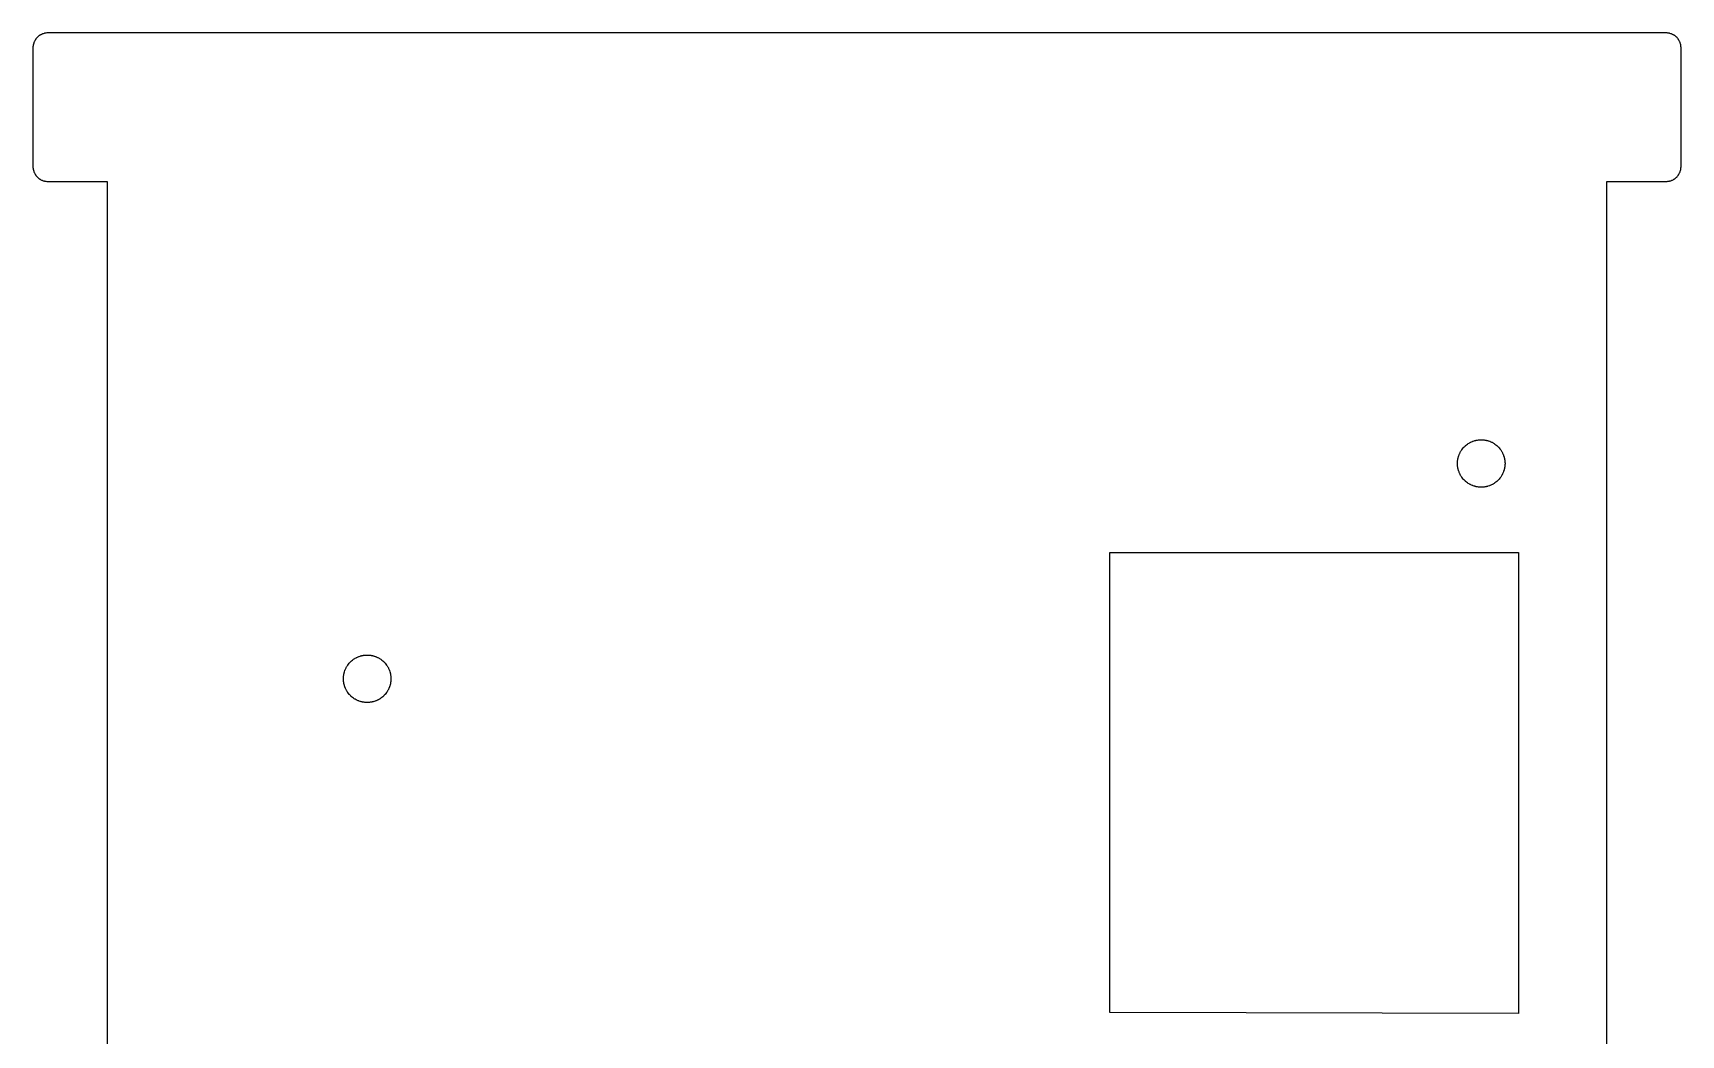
# Model space of a CAD drawing. Header units: metres. Extents: x -5 to 106, y 0 to 135.
# Drawn here: x -5 to 106, y 67.5 to 135 of the extents above; entities that cross this region are included whole.
import ezdxf

# ---------------------------------------------------------------- set-up
doc = ezdxf.new("R2010")
doc.units = ezdxf.units.M

msp = doc.modelspace()

# ---------------------------------------------------------------- linework, layer by layer
for p, q in [((-4.95117, 134.309), (-4.9707, 134.242)), ((-4.93359, 134.358), (-4.95117, 134.309)), ((-4.92676, 134.375), (-4.93359, 134.358)), ((-4.9209, 134.391), (-4.92676, 134.375)), ((-4.91309, 134.406), (-4.9209, 134.391)), ((-4.90625, 134.423), (-4.91309, 134.406)), ((-4.88281, 134.47), (-4.90625, 134.423)), ((-4.875, 134.484), (-4.88281, 134.47)), ((-4.86621, 134.5), (-4.875, 134.484)), ((-4.85742, 134.515), (-4.86621, 134.5)), ((-4.84766, 134.53), (-4.85742, 134.515)), ((-4.83887, 134.545), (-4.84766, 134.53)), ((-4.8291, 134.56), (-4.83887, 134.545)), ((-4.81934, 134.573), (-4.8291, 134.56)), ((-4.80859, 134.588), (-4.81934, 134.573)), ((-4.79883, 134.602), (-4.80859, 134.588)), ((-4.77734, 134.629), (-4.79883, 134.602)), ((-4.76562, 134.643), (-4.77734, 134.629)), ((-4.75488, 134.656), (-4.76562, 134.643)), ((-4.71973, 134.694), (-4.75488, 134.656)), ((-4.69434, 134.72), (-4.71973, 134.694)), ((-4.65625, 134.755), (-4.69434, 134.72)), ((-4.64258, 134.766), (-4.65625, 134.755)), ((-4.62891, 134.777), (-4.64258, 134.766)), ((-4.60156, 134.799), (-4.62891, 134.777)), ((-4.58789, 134.809), (-4.60156, 134.799)), ((-4.57324, 134.819), (-4.58789, 134.809)), ((-4.55957, 134.829), (-4.57324, 134.819)), ((-4.54492, 134.839), (-4.55957, 134.829)), ((-4.53027, 134.848), (-4.54492, 134.839)), ((-4.51465, 134.857), (-4.53027, 134.848)), ((-4.5, 134.866), (-4.51465, 134.857)), ((-4.48438, 134.875), (-4.5, 134.866)), ((-4.46973, 134.883), (-4.48438, 134.875)), ((-4.42285, 134.906), (-4.46973, 134.883)), ((-4.40625, 134.913), (-4.42285, 134.906)), ((-4.39062, 134.921), (-4.40625, 134.913)), ((-4.375, 134.927), (-4.39062, 134.921)), ((-4.3584, 134.934), (-4.375, 134.927)), ((-4.30859, 134.951), (-4.3584, 134.934)), ((-4.24219, 134.971), (-4.30859, 134.951)), ((-4.22461, 134.975), (-4.24219, 134.971)), ((-4.20801, 134.979), (-4.22461, 134.975)), ((-4.19043, 134.981), (-4.20801, 134.979)), ((-4.17383, 134.984), (-4.19043, 134.981)), ((-4.15625, 134.987), (-4.17383, 134.984)), ((-4.13965, 134.99), (-4.15625, 134.987)), ((-4.06934, 134.998), (-4.13965, 134.99)), ((-4.05273, 134.999), (-4.06934, 134.998)), ((-4.03516, 134.999), (-4.05273, 134.999)), ((-4.01758, 135), (-4.03516, 134.999)), ((104.968, 135), (-4.01758, 135)), ((104.985, 134.999), (104.968, 135)), ((105.002, 134.999), (104.985, 134.999)), ((105.02, 134.998), (105.002, 134.999)), ((105.072, 134.992), (105.02, 134.998)), ((105.089, 134.99), (105.072, 134.992)), ((105.124, 134.984), (105.089, 134.99)), ((105.141, 134.981), (105.124, 134.984)), ((105.158, 134.979), (105.141, 134.981)), ((105.175, 134.975), (105.158, 134.979)), ((105.192, 134.971), (105.175, 134.975)), ((105.259, 134.951), (105.192, 134.971)), ((105.309, 134.934), (105.259, 134.951)), ((105.324, 134.927), (105.309, 134.934)), ((105.341, 134.921), (105.324, 134.927)), ((105.356, 134.913), (105.341, 134.921)), ((105.373, 134.906), (105.356, 134.913)), ((105.42, 134.883), (105.373, 134.906)), ((105.435, 134.875), (105.42, 134.883)), ((105.45, 134.866), (105.435, 134.875)), ((105.465, 134.857), (105.45, 134.866)), ((105.479, 134.848), (105.465, 134.857)), ((105.495, 134.839), (105.479, 134.848)), ((105.509, 134.829), (105.495, 134.839)), ((105.523, 134.819), (105.509, 134.829)), ((105.538, 134.809), (105.523, 134.819)), ((105.552, 134.799), (105.538, 134.809)), ((105.579, 134.777), (105.552, 134.799)), ((105.593, 134.766), (105.579, 134.777)), ((105.606, 134.755), (105.593, 134.766)), ((105.645, 134.72), (105.606, 134.755)), ((105.657, 134.707), (105.645, 134.72)), ((105.669, 134.694), (105.657, 134.707)), ((105.682, 134.682), (105.669, 134.694)), ((105.705, 134.656), (105.682, 134.682)), ((105.716, 134.643), (105.705, 134.656)), ((105.728, 134.629), (105.716, 134.643)), ((105.749, 134.602), (105.728, 134.629)), ((105.759, 134.588), (105.749, 134.602)), ((105.77, 134.573), (105.759, 134.588)), ((105.779, 134.56), (105.77, 134.573)), ((105.789, 134.545), (105.779, 134.56)), ((105.798, 134.53), (105.789, 134.545)), ((105.808, 134.515), (105.798, 134.53)), ((105.816, 134.5), (105.808, 134.515)), ((105.824, 134.484), (105.816, 134.5)), ((105.833, 134.47), (105.824, 134.484)), ((105.856, 134.423), (105.833, 134.47)), ((105.863, 134.406), (105.856, 134.423)), ((105.877, 134.375), (105.863, 134.406)), ((105.884, 134.358), (105.877, 134.375)), ((105.901, 134.309), (105.884, 134.358)), ((105.916, 134.259), (105.901, 134.309)), ((105.92, 134.242), (105.916, 134.259)), ((-4.99902, 134.035), (-5, 134.018)), ((-5, 134.018), (-5, 125.982)), ((-4.99805, 134.069), (-4.99902, 134.053)), ((-4.99902, 134.053), (-4.99902, 134.035)), ((-4.99023, 134.14), (-4.99805, 134.069)), ((-4.9873, 134.156), (-4.99023, 134.14)), ((-4.98438, 134.174), (-4.9873, 134.156)), ((-4.98145, 134.19), (-4.98438, 134.174)), ((-4.97852, 134.208), (-4.98145, 134.19)), ((-4.97461, 134.225), (-4.97852, 134.208)), ((-4.9707, 134.242), (-4.97461, 134.225)), ((105.925, 134.225), (105.92, 134.242)), ((105.928, 134.208), (105.925, 134.225)), ((105.932, 134.19), (105.928, 134.208)), ((105.935, 134.174), (105.932, 134.19)), ((105.938, 134.156), (105.935, 134.174)), ((105.94, 134.14), (105.938, 134.156)), ((105.946, 134.087), (105.94, 134.14)), ((105.947, 134.069), (105.946, 134.087)), ((105.948, 134.053), (105.947, 134.069)), ((105.95, 134.018), (105.948, 134.053)), ((105.95, 125.982), (105.95, 134.018)), ((-5, 125.982), (-4.99902, 125.965)), ((-4.99902, 125.965), (-4.99902, 125.947)), ((-4.99902, 125.947), (-4.99805, 125.931)), ((-4.99805, 125.931), (-4.99023, 125.86)), ((-4.99023, 125.86), (-4.9873, 125.844)), ((-4.9873, 125.844), (-4.98438, 125.826)), ((-4.98438, 125.826), (-4.98145, 125.81)), ((-4.98145, 125.81), (-4.97852, 125.792)), ((-4.97852, 125.792), (-4.97461, 125.775)), ((-4.97461, 125.775), (-4.9707, 125.758)), ((-4.9707, 125.758), (-4.95117, 125.691)), ((-4.95117, 125.691), (-4.93359, 125.642)), ((-4.93359, 125.642), (-4.92676, 125.625)), ((-4.92676, 125.625), (-4.9209, 125.609)), ((-4.9209, 125.609), (-4.91309, 125.594)), ((-4.91309, 125.594), (-4.90625, 125.577)), ((-4.90625, 125.577), (-4.88281, 125.53)), ((-4.88281, 125.53), (-4.875, 125.516)), ((-4.875, 125.516), (-4.86621, 125.5)), ((-4.86621, 125.5), (-4.85742, 125.485)), ((-4.85742, 125.485), (-4.84766, 125.47)), ((-4.84766, 125.47), (-4.83887, 125.455)), ((-4.83887, 125.455), (-4.8291, 125.44)), ((-4.8291, 125.44), (-4.81934, 125.427)), ((-4.81934, 125.427), (-4.80859, 125.412)), ((-4.80859, 125.412), (-4.79883, 125.398)), ((-4.79883, 125.398), (-4.77734, 125.371)), ((105.728, 125.371), (105.749, 125.398)), ((105.749, 125.398), (105.759, 125.412)), ((105.759, 125.412), (105.77, 125.427)), ((105.77, 125.427), (105.779, 125.44)), ((105.779, 125.44), (105.789, 125.455)), ((105.789, 125.455), (105.798, 125.47)), ((105.798, 125.47), (105.808, 125.485)), ((105.808, 125.485), (105.816, 125.5)), ((105.816, 125.5), (105.824, 125.516)), ((105.824, 125.516), (105.833, 125.53)), ((105.833, 125.53), (105.856, 125.577)), ((105.856, 125.577), (105.863, 125.594)), ((105.863, 125.594), (105.877, 125.625)), ((105.877, 125.625), (105.884, 125.642)), ((105.884, 125.642), (105.901, 125.691)), ((105.901, 125.691), (105.916, 125.741)), ((105.916, 125.741), (105.92, 125.758)), ((105.92, 125.758), (105.925, 125.775)), ((105.925, 125.775), (105.928, 125.792)), ((105.928, 125.792), (105.932, 125.81)), ((105.932, 125.81), (105.935, 125.826)), ((105.935, 125.826), (105.938, 125.844)), ((105.938, 125.844), (105.94, 125.86)), ((105.94, 125.86), (105.946, 125.913)), ((105.946, 125.913), (105.947, 125.931)), ((105.947, 125.931), (105.948, 125.947)), ((105.948, 125.947), (105.95, 125.982)), ((-4.77734, 125.371), (-4.76562, 125.357)), ((-4.76562, 125.357), (-4.75488, 125.344)), ((-4.75488, 125.344), (-4.71973, 125.306)), ((-4.71973, 125.306), (-4.69434, 125.28)), ((-4.69434, 125.28), (-4.65625, 125.245)), ((-4.65625, 125.245), (-4.64258, 125.234)), ((-4.64258, 125.234), (-4.62891, 125.223)), ((-4.62891, 125.223), (-4.60156, 125.201)), ((-4.60156, 125.201), (-4.58789, 125.191)), ((-4.58789, 125.191), (-4.57324, 125.181)), ((-4.57324, 125.181), (-4.55957, 125.171)), ((-4.55957, 125.171), (-4.54492, 125.161)), ((-4.54492, 125.161), (-4.53027, 125.152)), ((-4.53027, 125.152), (-4.51465, 125.143)), ((-4.51465, 125.143), (-4.5, 125.134)), ((-4.5, 125.134), (-4.48438, 125.125)), ((-4.48438, 125.125), (-4.46973, 125.117)), ((-4.46973, 125.117), (-4.42285, 125.094)), ((-4.42285, 125.094), (-4.40625, 125.087)), ((-4.40625, 125.087), (-4.39062, 125.079)), ((-4.39062, 125.079), (-4.375, 125.073)), ((-4.375, 125.073), (-4.3584, 125.066)), ((-4.3584, 125.066), (-4.30859, 125.049)), ((-4.30859, 125.049), (-4.24219, 125.029)), ((-4.24219, 125.029), (-4.22461, 125.025)), ((-4.22461, 125.025), (-4.20801, 125.021)), ((-4.20801, 125.021), (-4.19043, 125.019)), ((-4.19043, 125.019), (-4.17383, 125.016)), ((-4.17383, 125.016), (-4.15625, 125.013)), ((-4.15625, 125.013), (-4.13965, 125.01)), ((-4.13965, 125.01), (-4.06934, 125.002)), ((-4.06934, 125.002), (-4.05273, 125.001)), ((-4.05273, 125.001), (-4.03516, 125.001)), ((-4.03516, 125.001), (-4.01758, 125)), ((-4.01758, 125), (0, 125)), ((0, 125), (0, 65)), ((100.95, 65), (100.95, 125)), ((100.95, 125), (104.968, 125)), ((104.968, 125), (104.985, 125.001)), ((104.985, 125.001), (105.002, 125.001)), ((105.002, 125.001), (105.02, 125.002)), ((105.02, 125.002), (105.072, 125.008)), ((105.072, 125.008), (105.089, 125.01)), ((105.089, 125.01), (105.124, 125.016)), ((105.124, 125.016), (105.141, 125.019)), ((105.141, 125.019), (105.158, 125.021)), ((105.158, 125.021), (105.175, 125.025)), ((105.175, 125.025), (105.192, 125.029)), ((105.192, 125.029), (105.259, 125.049)), ((105.259, 125.049), (105.309, 125.066)), ((105.309, 125.066), (105.324, 125.073)), ((105.324, 125.073), (105.341, 125.079)), ((105.341, 125.079), (105.356, 125.087)), ((105.356, 125.087), (105.373, 125.094)), ((105.373, 125.094), (105.42, 125.117)), ((105.42, 125.117), (105.435, 125.125)), ((105.435, 125.125), (105.45, 125.134)), ((105.45, 125.134), (105.465, 125.143)), ((105.465, 125.143), (105.479, 125.152)), ((105.479, 125.152), (105.495, 125.161)), ((105.495, 125.161), (105.509, 125.171)), ((105.509, 125.171), (105.523, 125.181)), ((105.523, 125.181), (105.538, 125.191)), ((105.538, 125.191), (105.552, 125.201)), ((105.552, 125.201), (105.579, 125.223)), ((105.579, 125.223), (105.593, 125.234)), ((105.593, 125.234), (105.606, 125.245)), ((105.606, 125.245), (105.645, 125.28)), ((105.645, 125.28), (105.657, 125.293)), ((105.657, 125.293), (105.669, 125.306)), ((105.669, 125.306), (105.682, 125.318)), ((105.682, 125.318), (105.705, 125.344)), ((105.705, 125.344), (105.716, 125.357)), ((105.716, 125.357), (105.728, 125.371)), ((90.9697, 106.468), (90.9961, 106.547)), ((90.9961, 106.547), (91.0059, 106.573)), ((91.0059, 106.573), (91.0166, 106.6)), ((91.0166, 106.6), (91.0381, 106.65)), ((91.0381, 106.65), (91.0615, 106.701)), ((91.0615, 106.701), (91.0742, 106.727)), ((91.0742, 106.727), (91.0869, 106.751)), ((91.0869, 106.751), (91.1143, 106.8)), ((91.1143, 106.8), (91.1289, 106.824)), ((91.1289, 106.824), (91.1582, 106.871)), ((91.1582, 106.871), (91.1895, 106.918)), ((91.1895, 106.918), (91.2393, 106.985)), ((91.2393, 106.985), (91.292, 107.05)), ((91.292, 107.05), (91.3105, 107.07)), ((91.3105, 107.07), (91.3301, 107.091)), ((91.3301, 107.091), (91.3486, 107.111)), ((91.3486, 107.111), (91.3682, 107.132)), ((91.3682, 107.132), (91.3887, 107.151)), ((91.3887, 107.151), (91.4092, 107.17)), ((91.4092, 107.17), (91.4297, 107.189)), ((91.4297, 107.189), (91.4502, 107.208)), ((91.4502, 107.208), (91.5146, 107.261)), ((91.5146, 107.261), (91.582, 107.311)), ((91.582, 107.311), (91.6289, 107.342)), ((91.6289, 107.342), (91.6758, 107.371)), ((91.6758, 107.371), (91.7002, 107.386)), ((91.7002, 107.386), (91.749, 107.413)), ((91.749, 107.413), (91.7734, 107.426)), ((91.7734, 107.426), (91.7988, 107.438)), ((91.7988, 107.438), (91.8496, 107.462)), ((91.8496, 107.462), (91.9004, 107.483)), ((91.9004, 107.483), (91.9268, 107.494)), ((91.9268, 107.494), (91.9531, 107.504)), ((91.9531, 107.504), (92.0322, 107.53)), ((92.0322, 107.53), (92.0586, 107.538)), ((92.0586, 107.538), (92.0859, 107.546)), ((92.0859, 107.546), (92.1133, 107.553)), ((92.1133, 107.553), (92.1396, 107.559)), ((92.1396, 107.559), (92.167, 107.565)), ((92.167, 107.565), (92.1943, 107.57)), ((92.1943, 107.57), (92.2217, 107.576)), ((92.2217, 107.576), (92.25, 107.58)), ((92.25, 107.58), (92.3047, 107.588)), ((92.3047, 107.588), (92.333, 107.591)), ((92.333, 107.591), (92.3604, 107.594)), ((92.3604, 107.594), (92.3887, 107.596)), ((92.3887, 107.596), (92.416, 107.598)), ((92.416, 107.598), (92.4717, 107.6)), ((92.4717, 107.6), (92.5283, 107.6)), ((92.5283, 107.6), (92.584, 107.598)), ((92.584, 107.598), (92.6113, 107.596)), ((92.6113, 107.596), (92.6396, 107.594)), ((92.6396, 107.594), (92.667, 107.591)), ((92.667, 107.591), (92.6953, 107.588)), ((92.6953, 107.588), (92.75, 107.58)), ((92.75, 107.58), (92.7783, 107.576)), ((92.7783, 107.576), (92.8057, 107.57)), ((92.8057, 107.57), (92.833, 107.565)), ((92.833, 107.565), (92.8604, 107.559)), ((92.8604, 107.559), (92.8867, 107.553)), ((92.8867, 107.553), (92.9141, 107.546)), ((92.9141, 107.546), (92.9414, 107.538)), ((92.9414, 107.538), (92.9678, 107.53)), ((92.9678, 107.53), (93.0469, 107.504)), ((93.0469, 107.504), (93.0732, 107.494)), ((93.0732, 107.494), (93.0996, 107.483)), ((93.0996, 107.483), (93.1504, 107.462)), ((93.1504, 107.462), (93.2012, 107.438)), ((93.2012, 107.438), (93.2266, 107.426)), ((93.2266, 107.426), (93.251, 107.413)), ((93.251, 107.413), (93.2998, 107.386)), ((93.2998, 107.386), (93.3242, 107.371)), ((93.3242, 107.371), (93.3711, 107.342)), ((93.3711, 107.342), (93.418, 107.311)), ((93.418, 107.311), (93.4854, 107.261)), ((93.4854, 107.261), (93.5498, 107.208)), ((93.5498, 107.208), (93.5703, 107.189)), ((93.5703, 107.189), (93.5908, 107.17)), ((93.5908, 107.17), (93.6113, 107.151)), ((93.6113, 107.151), (93.6318, 107.132)), ((93.6318, 107.132), (93.6514, 107.111)), ((93.6514, 107.111), (93.6699, 107.091)), ((93.6699, 107.091), (93.6895, 107.07)), ((93.6895, 107.07), (93.708, 107.05)), ((93.708, 107.05), (93.7607, 106.985)), ((93.7607, 106.985), (93.8105, 106.918)), ((93.8105, 106.918), (93.8418, 106.871)), ((93.8418, 106.871), (93.8711, 106.824)), ((93.8711, 106.824), (93.8857, 106.8)), ((93.8857, 106.8), (93.9131, 106.751)), ((93.9131, 106.751), (93.9258, 106.727)), ((93.9258, 106.727), (93.9385, 106.701)), ((93.9385, 106.701), (93.9619, 106.65)), ((93.9619, 106.65), (93.9834, 106.6)), ((93.9834, 106.6), (93.9941, 106.573)), ((93.9941, 106.573), (94.0039, 106.547)), ((94.0039, 106.547), (94.0303, 106.468)), ((90.9004, 106.028), (90.9023, 106.084)), ((90.9004, 105.972), (90.9004, 106.028)), ((90.9023, 105.916), (90.9004, 105.972)), ((90.9023, 106.084), (90.9043, 106.111)), ((90.9043, 105.889), (90.9023, 105.916)), ((90.9043, 106.111), (90.9062, 106.14)), ((90.9062, 105.86), (90.9043, 105.889)), ((90.9062, 106.14), (90.9092, 106.167)), ((90.9092, 105.833), (90.9062, 105.86)), ((90.9092, 106.167), (90.9121, 106.195)), ((90.9121, 105.805), (90.9092, 105.833)), ((90.9121, 106.195), (90.9199, 106.25)), ((90.9199, 105.75), (90.9121, 105.805)), ((90.9199, 106.25), (90.9238, 106.278)), ((90.9238, 105.722), (90.9199, 105.75)), ((90.9238, 106.278), (90.9297, 106.306)), ((90.9297, 105.694), (90.9238, 105.722)), ((90.9297, 106.306), (90.9346, 106.333)), ((90.9346, 105.667), (90.9297, 105.694)), ((90.9346, 106.333), (90.9414, 106.36)), ((90.9414, 105.64), (90.9346, 105.667)), ((90.9414, 106.36), (90.9473, 106.387)), ((90.9473, 105.613), (90.9414, 105.64)), ((90.9473, 106.387), (90.9541, 106.414)), ((90.9541, 105.586), (90.9473, 105.613)), ((90.9541, 106.414), (90.9619, 106.441)), ((90.9619, 105.559), (90.9541, 105.586)), ((90.9619, 106.441), (90.9697, 106.468)), ((90.9697, 105.532), (90.9619, 105.559)), ((90.9961, 105.453), (90.9697, 105.532)), ((91.0059, 105.427), (90.9961, 105.453)), ((91.0166, 105.4), (91.0059, 105.427)), ((93.9941, 105.427), (93.9834, 105.4)), ((94.0039, 105.453), (93.9941, 105.427)), ((94.0303, 105.532), (94.0039, 105.453)), ((94.0303, 106.468), (94.0381, 106.441)), ((94.0381, 105.559), (94.0303, 105.532)), ((94.0381, 106.441), (94.0459, 106.414)), ((94.0459, 105.586), (94.0381, 105.559)), ((94.0459, 106.414), (94.0527, 106.387)), ((94.0527, 105.613), (94.0459, 105.586)), ((94.0527, 106.387), (94.0586, 106.36)), ((94.0586, 105.64), (94.0527, 105.613)), ((94.0586, 106.36), (94.0654, 106.333)), ((94.0654, 105.667), (94.0586, 105.64)), ((94.0654, 106.333), (94.0703, 106.306)), ((94.0703, 105.694), (94.0654, 105.667)), ((94.0703, 106.306), (94.0762, 106.278)), ((94.0762, 105.722), (94.0703, 105.694)), ((94.0762, 106.278), (94.0801, 106.25)), ((94.0801, 105.75), (94.0762, 105.722)), ((94.0801, 106.25), (94.0879, 106.195)), ((94.0879, 105.805), (94.0801, 105.75)), ((94.0879, 106.195), (94.0908, 106.167)), ((94.0908, 105.833), (94.0879, 105.805)), ((94.0908, 106.167), (94.0938, 106.14)), ((94.0938, 105.86), (94.0908, 105.833)), ((94.0938, 106.14), (94.0957, 106.111)), ((94.0957, 105.889), (94.0938, 105.86)), ((94.0957, 106.111), (94.0977, 106.084)), ((94.0977, 105.916), (94.0957, 105.889)), ((94.0977, 106.084), (94.0996, 106.028)), ((94.0996, 105.972), (94.0977, 105.916)), ((94.0996, 106.028), (94.0996, 105.972)), ((91.0381, 105.35), (91.0166, 105.4)), ((91.0615, 105.299), (91.0381, 105.35)), ((91.0742, 105.273), (91.0615, 105.299)), ((91.0869, 105.249), (91.0742, 105.273)), ((91.1143, 105.2), (91.0869, 105.249)), ((91.1289, 105.176), (91.1143, 105.2)), ((91.1582, 105.129), (91.1289, 105.176)), ((91.1895, 105.082), (91.1582, 105.129)), ((91.2393, 105.015), (91.1895, 105.082)), ((91.292, 104.95), (91.2393, 105.015)), ((91.3105, 104.93), (91.292, 104.95)), ((91.3301, 104.909), (91.3105, 104.93)), ((91.3486, 104.889), (91.3301, 104.909)), ((91.3682, 104.868), (91.3486, 104.889)), ((91.3887, 104.849), (91.3682, 104.868)), ((91.4092, 104.83), (91.3887, 104.849)), ((91.4297, 104.811), (91.4092, 104.83)), ((91.4502, 104.792), (91.4297, 104.811)), ((91.5146, 104.739), (91.4502, 104.792)), ((91.582, 104.689), (91.5146, 104.739)), ((91.6289, 104.658), (91.582, 104.689)), ((91.6758, 104.629), (91.6289, 104.658)), ((91.7002, 104.614), (91.6758, 104.629)), ((91.749, 104.587), (91.7002, 104.614)), ((91.7734, 104.574), (91.749, 104.587)), ((91.7988, 104.562), (91.7734, 104.574)), ((91.8496, 104.538), (91.7988, 104.562)), ((91.9004, 104.517), (91.8496, 104.538)), ((91.9268, 104.506), (91.9004, 104.517)), ((91.9531, 104.496), (91.9268, 104.506)), ((92.0322, 104.47), (91.9531, 104.496)), ((92.0586, 104.462), (92.0322, 104.47)), ((92.0859, 104.454), (92.0586, 104.462)), ((92.1133, 104.447), (92.0859, 104.454)), ((92.1396, 104.441), (92.1133, 104.447)), ((92.167, 104.435), (92.1396, 104.441)), ((92.1943, 104.43), (92.167, 104.435)), ((92.2217, 104.424), (92.1943, 104.43)), ((92.25, 104.42), (92.2217, 104.424)), ((92.3047, 104.412), (92.25, 104.42)), ((92.333, 104.409), (92.3047, 104.412)), ((92.3604, 104.406), (92.333, 104.409)), ((92.3887, 104.404), (92.3604, 104.406)), ((92.416, 104.402), (92.3887, 104.404)), ((92.4717, 104.4), (92.416, 104.402)), ((92.5283, 104.4), (92.4717, 104.4)), ((92.584, 104.402), (92.5283, 104.4)), ((92.6113, 104.404), (92.584, 104.402)), ((92.6396, 104.406), (92.6113, 104.404)), ((92.667, 104.409), (92.6396, 104.406)), ((92.6953, 104.412), (92.667, 104.409)), ((92.75, 104.42), (92.6953, 104.412)), ((92.7783, 104.424), (92.75, 104.42)), ((92.8057, 104.43), (92.7783, 104.424)), ((92.833, 104.435), (92.8057, 104.43)), ((92.8604, 104.441), (92.833, 104.435)), ((92.8867, 104.447), (92.8604, 104.441)), ((92.9141, 104.454), (92.8867, 104.447)), ((92.9414, 104.462), (92.9141, 104.454)), ((92.9678, 104.47), (92.9414, 104.462)), ((93.0469, 104.496), (92.9678, 104.47)), ((93.0732, 104.506), (93.0469, 104.496)), ((93.0996, 104.517), (93.0732, 104.506)), ((93.1504, 104.538), (93.0996, 104.517)), ((93.2012, 104.562), (93.1504, 104.538)), ((93.2266, 104.574), (93.2012, 104.562)), ((93.251, 104.587), (93.2266, 104.574)), ((93.2998, 104.614), (93.251, 104.587)), ((93.3242, 104.629), (93.2998, 104.614)), ((93.3711, 104.658), (93.3242, 104.629)), ((93.418, 104.689), (93.3711, 104.658)), ((93.4854, 104.739), (93.418, 104.689)), ((93.5498, 104.792), (93.4854, 104.739)), ((93.5703, 104.811), (93.5498, 104.792)), ((93.5908, 104.83), (93.5703, 104.811)), ((93.6113, 104.849), (93.5908, 104.83)), ((93.6318, 104.868), (93.6113, 104.849)), ((93.6514, 104.889), (93.6318, 104.868)), ((93.6699, 104.909), (93.6514, 104.889)), ((93.6895, 104.93), (93.6699, 104.909)), ((93.708, 104.95), (93.6895, 104.93)), ((93.7607, 105.015), (93.708, 104.95)), ((93.8105, 105.082), (93.7607, 105.015)), ((93.8418, 105.129), (93.8105, 105.082)), ((93.8711, 105.176), (93.8418, 105.129)), ((93.8857, 105.2), (93.8711, 105.176)), ((93.9131, 105.249), (93.8857, 105.2)), ((93.9258, 105.273), (93.9131, 105.249)), ((93.9385, 105.299), (93.9258, 105.273)), ((93.9619, 105.35), (93.9385, 105.299)), ((93.9834, 105.4), (93.9619, 105.35)), ((67.5, 69.0283), (67.5, 100)), ((67.5, 100), (95, 100)), ((95, 100), (95, 68.9512)), ((16.0059, 92.0732), (16.0166, 92.0996)), ((16.0166, 92.0996), (16.0381, 92.1504)), ((16.0381, 92.1504), (16.0615, 92.2012)), ((16.0615, 92.2012), (16.0742, 92.2266)), ((16.0742, 92.2266), (16.0869, 92.251)), ((16.0869, 92.251), (16.1143, 92.2998)), ((16.1143, 92.2998), (16.1289, 92.3242)), ((16.1289, 92.3242), (16.1582, 92.3711)), ((16.1582, 92.3711), (16.1895, 92.418)), ((16.1895, 92.418), (16.2393, 92.4854)), ((16.2393, 92.4854), (16.292, 92.5498)), ((16.292, 92.5498), (16.3105, 92.5703)), ((16.3105, 92.5703), (16.3301, 92.5908)), ((16.3301, 92.5908), (16.3486, 92.6113)), ((16.3486, 92.6113), (16.3682, 92.6318)), ((16.3682, 92.6318), (16.3887, 92.6514)), ((16.3887, 92.6514), (16.4092, 92.6699)), ((16.4092, 92.6699), (16.4297, 92.6895)), ((16.4297, 92.6895), (16.4502, 92.708)), ((16.4502, 92.708), (16.5146, 92.7607)), ((16.5146, 92.7607), (16.582, 92.8105)), ((16.582, 92.8105), (16.6289, 92.8418)), ((16.6289, 92.8418), (16.6758, 92.8711)), ((16.6758, 92.8711), (16.7002, 92.8857)), ((16.7002, 92.8857), (16.749, 92.9131)), ((16.749, 92.9131), (16.7734, 92.9258)), ((16.7734, 92.9258), (16.7988, 92.9385)), ((16.7988, 92.9385), (16.8496, 92.9619)), ((16.8496, 92.9619), (16.9004, 92.9834)), ((16.9004, 92.9834), (16.9268, 92.9941)), ((16.9268, 92.9941), (16.9531, 93.0039)), ((16.9531, 93.0039), (17.0322, 93.0303)), ((17.0322, 93.0303), (17.0586, 93.0381)), ((17.0586, 93.0381), (17.0859, 93.0459)), ((17.0859, 93.0459), (17.1133, 93.0527)), ((17.1133, 93.0527), (17.1396, 93.0586)), ((17.1396, 93.0586), (17.167, 93.0654)), ((17.167, 93.0654), (17.1943, 93.0703)), ((17.1943, 93.0703), (17.2217, 93.0762)), ((17.2217, 93.0762), (17.25, 93.0801)), ((17.25, 93.0801), (17.3047, 93.0879)), ((17.3047, 93.0879), (17.333, 93.0908)), ((17.333, 93.0908), (17.3604, 93.0938)), ((17.3604, 93.0938), (17.3887, 93.0957)), ((17.3887, 93.0957), (17.416, 93.0977)), ((17.416, 93.0977), (17.4717, 93.0996)), ((17.4717, 93.0996), (17.5283, 93.0996)), ((17.5283, 93.0996), (17.584, 93.0977)), ((17.584, 93.0977), (17.6113, 93.0957)), ((17.6113, 93.0957), (17.6396, 93.0938)), ((17.6396, 93.0938), (17.667, 93.0908)), ((17.667, 93.0908), (17.6953, 93.0879)), ((17.6953, 93.0879), (17.75, 93.0801)), ((17.75, 93.0801), (17.7783, 93.0762)), ((17.7783, 93.0762), (17.8057, 93.0703)), ((17.8057, 93.0703), (17.833, 93.0654)), ((17.833, 93.0654), (17.8604, 93.0586)), ((17.8604, 93.0586), (17.8867, 93.0527)), ((17.8867, 93.0527), (17.9141, 93.0459)), ((17.9141, 93.0459), (17.9414, 93.0381)), ((17.9414, 93.0381), (17.9678, 93.0303)), ((17.9678, 93.0303), (18.0469, 93.0039)), ((18.0469, 93.0039), (18.0732, 92.9941)), ((18.0732, 92.9941), (18.0996, 92.9834)), ((18.0996, 92.9834), (18.1504, 92.9619)), ((18.1504, 92.9619), (18.2012, 92.9385)), ((18.2012, 92.9385), (18.2266, 92.9258)), ((18.2266, 92.9258), (18.251, 92.9131)), ((18.251, 92.9131), (18.2998, 92.8857)), ((18.2998, 92.8857), (18.3242, 92.8711)), ((18.3242, 92.8711), (18.3711, 92.8418)), ((18.3711, 92.8418), (18.418, 92.8105)), ((18.418, 92.8105), (18.4854, 92.7607)), ((18.4854, 92.7607), (18.5498, 92.708)), ((18.5498, 92.708), (18.5703, 92.6895)), ((18.5703, 92.6895), (18.5908, 92.6699)), ((18.5908, 92.6699), (18.6113, 92.6514)), ((18.6113, 92.6514), (18.6318, 92.6318)), ((18.6318, 92.6318), (18.6514, 92.6113)), ((18.6514, 92.6113), (18.6699, 92.5908)), ((18.6699, 92.5908), (18.6895, 92.5703)), ((18.6895, 92.5703), (18.708, 92.5498)), ((18.708, 92.5498), (18.7607, 92.4854)), ((18.7607, 92.4854), (18.8105, 92.418)), ((18.8105, 92.418), (18.8418, 92.3711)), ((18.8418, 92.3711), (18.8711, 92.3242)), ((18.8711, 92.3242), (18.8857, 92.2998)), ((18.8857, 92.2998), (18.9131, 92.251)), ((18.9131, 92.251), (18.9258, 92.2266)), ((18.9258, 92.2266), (18.9385, 92.2012)), ((18.9385, 92.2012), (18.9619, 92.1504)), ((18.9619, 92.1504), (18.9834, 92.0996)), ((18.9834, 92.0996), (18.9941, 92.0732)), ((15.9004, 91.5283), (15.9023, 91.584)), ((15.9004, 91.4717), (15.9004, 91.5283)), ((15.9023, 91.416), (15.9004, 91.4717)), ((15.9023, 91.584), (15.9043, 91.6113)), ((15.9043, 91.3887), (15.9023, 91.416)), ((15.9043, 91.6113), (15.9062, 91.6396)), ((15.9062, 91.3604), (15.9043, 91.3887)), ((15.9062, 91.6396), (15.9092, 91.667)), ((15.9092, 91.333), (15.9062, 91.3604)), ((15.9092, 91.667), (15.9121, 91.6953)), ((15.9121, 91.3047), (15.9092, 91.333)), ((15.9121, 91.6953), (15.9199, 91.75)), ((15.9199, 91.25), (15.9121, 91.3047)), ((15.9199, 91.75), (15.9238, 91.7783)), ((15.9238, 91.2217), (15.9199, 91.25)), ((15.9238, 91.7783), (15.9297, 91.8057)), ((15.9297, 91.1943), (15.9238, 91.2217)), ((15.9297, 91.8057), (15.9346, 91.833)), ((15.9346, 91.167), (15.9297, 91.1943)), ((15.9346, 91.833), (15.9414, 91.8604)), ((15.9414, 91.1396), (15.9346, 91.167)), ((15.9414, 91.8604), (15.9473, 91.8867)), ((15.9473, 91.1133), (15.9414, 91.1396)), ((15.9473, 91.8867), (15.9541, 91.9141)), ((15.9541, 91.0859), (15.9473, 91.1133)), ((15.9541, 91.9141), (15.9619, 91.9414)), ((15.9619, 91.0586), (15.9541, 91.0859)), ((15.9619, 91.9414), (15.9697, 91.9678)), ((15.9697, 91.0322), (15.9619, 91.0586)), ((15.9697, 91.9678), (15.9961, 92.0469)), ((15.9961, 90.9531), (15.9697, 91.0322)), ((15.9961, 92.0469), (16.0059, 92.0732)), ((18.9941, 92.0732), (19.0039, 92.0469)), ((19.0039, 92.0469), (19.0303, 91.9678)), ((19.0303, 91.0322), (19.0039, 90.9531)), ((19.0303, 91.9678), (19.0381, 91.9414)), ((19.0381, 91.0586), (19.0303, 91.0322)), ((19.0381, 91.9414), (19.0459, 91.9141)), ((19.0459, 91.0859), (19.0381, 91.0586)), ((19.0459, 91.9141), (19.0527, 91.8867)), ((19.0527, 91.1133), (19.0459, 91.0859)), ((19.0527, 91.8867), (19.0586, 91.8604)), ((19.0586, 91.1396), (19.0527, 91.1133)), ((19.0586, 91.8604), (19.0654, 91.833)), ((19.0654, 91.167), (19.0586, 91.1396)), ((19.0654, 91.833), (19.0703, 91.8057)), ((19.0703, 91.1943), (19.0654, 91.167)), ((19.0703, 91.8057), (19.0762, 91.7783)), ((19.0762, 91.2217), (19.0703, 91.1943)), ((19.0762, 91.7783), (19.0801, 91.75)), ((19.0801, 91.25), (19.0762, 91.2217)), ((19.0801, 91.75), (19.0879, 91.6953)), ((19.0879, 91.3047), (19.0801, 91.25)), ((19.0879, 91.6953), (19.0908, 91.667)), ((19.0908, 91.333), (19.0879, 91.3047)), ((19.0908, 91.667), (19.0938, 91.6396)), ((19.0938, 91.3604), (19.0908, 91.333)), ((19.0938, 91.6396), (19.0957, 91.6113)), ((19.0957, 91.3887), (19.0938, 91.3604)), ((19.0957, 91.6113), (19.0977, 91.584)), ((19.0977, 91.416), (19.0957, 91.3887)), ((19.0977, 91.584), (19.0996, 91.5283)), ((19.0996, 91.4717), (19.0977, 91.416)), ((19.0996, 91.5283), (19.0996, 91.4717)), ((16.0059, 90.9268), (15.9961, 90.9531)), ((16.0166, 90.9004), (16.0059, 90.9268)), ((16.0381, 90.8496), (16.0166, 90.9004)), ((16.0615, 90.7988), (16.0381, 90.8496)), ((16.0742, 90.7734), (16.0615, 90.7988)), ((16.0869, 90.749), (16.0742, 90.7734)), ((16.1143, 90.7002), (16.0869, 90.749)), ((16.1289, 90.6758), (16.1143, 90.7002)), ((16.1582, 90.6289), (16.1289, 90.6758)), ((16.1895, 90.582), (16.1582, 90.6289)), ((16.2393, 90.5146), (16.1895, 90.582)), ((16.292, 90.4502), (16.2393, 90.5146)), ((16.3105, 90.4297), (16.292, 90.4502)), ((16.3301, 90.4092), (16.3105, 90.4297)), ((16.3486, 90.3887), (16.3301, 90.4092)), ((16.3682, 90.3682), (16.3486, 90.3887)), ((16.3887, 90.3486), (16.3682, 90.3682)), ((16.4092, 90.3301), (16.3887, 90.3486)), ((16.4297, 90.3105), (16.4092, 90.3301)), ((16.4502, 90.292), (16.4297, 90.3105)), ((16.5146, 90.2393), (16.4502, 90.292)), ((16.582, 90.1895), (16.5146, 90.2393)), ((16.6289, 90.1582), (16.582, 90.1895)), ((16.6758, 90.1289), (16.6289, 90.1582)), ((16.7002, 90.1143), (16.6758, 90.1289)), ((16.749, 90.0869), (16.7002, 90.1143)), ((16.7734, 90.0742), (16.749, 90.0869)), ((16.7988, 90.0615), (16.7734, 90.0742)), ((16.8496, 90.0381), (16.7988, 90.0615)), ((16.9004, 90.0166), (16.8496, 90.0381)), ((16.9268, 90.0059), (16.9004, 90.0166)), ((16.9531, 89.9961), (16.9268, 90.0059)), ((17.0322, 89.9697), (16.9531, 89.9961)), ((17.0586, 89.9619), (17.0322, 89.9697)), ((17.0859, 89.9541), (17.0586, 89.9619)), ((17.1133, 89.9473), (17.0859, 89.9541)), ((17.1396, 89.9414), (17.1133, 89.9473)), ((17.167, 89.9346), (17.1396, 89.9414)), ((17.1943, 89.9297), (17.167, 89.9346)), ((17.2217, 89.9238), (17.1943, 89.9297)), ((17.25, 89.9199), (17.2217, 89.9238)), ((17.3047, 89.9121), (17.25, 89.9199)), ((17.333, 89.9092), (17.3047, 89.9121)), ((17.3604, 89.9062), (17.333, 89.9092)), ((17.3887, 89.9043), (17.3604, 89.9062)), ((17.416, 89.9023), (17.3887, 89.9043)), ((17.4717, 89.9004), (17.416, 89.9023)), ((17.5283, 89.9004), (17.4717, 89.9004)), ((17.584, 89.9023), (17.5283, 89.9004)), ((17.6113, 89.9043), (17.584, 89.9023)), ((17.6396, 89.9062), (17.6113, 89.9043)), ((17.667, 89.9092), (17.6396, 89.9062)), ((17.6953, 89.9121), (17.667, 89.9092)), ((17.75, 89.9199), (17.6953, 89.9121)), ((17.7783, 89.9238), (17.75, 89.9199)), ((17.8057, 89.9297), (17.7783, 89.9238)), ((17.833, 89.9346), (17.8057, 89.9297)), ((17.8604, 89.9414), (17.833, 89.9346)), ((17.8867, 89.9473), (17.8604, 89.9414)), ((17.9141, 89.9541), (17.8867, 89.9473)), ((17.9414, 89.9619), (17.9141, 89.9541)), ((17.9678, 89.9697), (17.9414, 89.9619)), ((18.0469, 89.9961), (17.9678, 89.9697)), ((18.0732, 90.0059), (18.0469, 89.9961)), ((18.0996, 90.0166), (18.0732, 90.0059)), ((18.1504, 90.0381), (18.0996, 90.0166)), ((18.2012, 90.0615), (18.1504, 90.0381)), ((18.2266, 90.0742), (18.2012, 90.0615)), ((18.251, 90.0869), (18.2266, 90.0742)), ((18.2998, 90.1143), (18.251, 90.0869)), ((18.3242, 90.1289), (18.2998, 90.1143)), ((18.3711, 90.1582), (18.3242, 90.1289)), ((18.418, 90.1895), (18.3711, 90.1582)), ((18.4854, 90.2393), (18.418, 90.1895)), ((18.5498, 90.292), (18.4854, 90.2393)), ((18.5703, 90.3105), (18.5498, 90.292)), ((18.5908, 90.3301), (18.5703, 90.3105)), ((18.6113, 90.3486), (18.5908, 90.3301)), ((18.6318, 90.3682), (18.6113, 90.3486)), ((18.6514, 90.3887), (18.6318, 90.3682)), ((18.6699, 90.4092), (18.6514, 90.3887)), ((18.6895, 90.4297), (18.6699, 90.4092)), ((18.708, 90.4502), (18.6895, 90.4297)), ((18.7607, 90.5146), (18.708, 90.4502)), ((18.8105, 90.582), (18.7607, 90.5146)), ((18.8418, 90.6289), (18.8105, 90.582)), ((18.8711, 90.6758), (18.8418, 90.6289)), ((18.8857, 90.7002), (18.8711, 90.6758)), ((18.9131, 90.749), (18.8857, 90.7002)), ((18.9258, 90.7734), (18.9131, 90.749)), ((18.9385, 90.7988), (18.9258, 90.7734)), ((18.9619, 90.8496), (18.9385, 90.7988)), ((18.9834, 90.9004), (18.9619, 90.8496)), ((18.9941, 90.9268), (18.9834, 90.9004)), ((19.0039, 90.9531), (18.9941, 90.9268)), ((95, 68.9512), (67.5, 69.0283))]:
    msp.add_line(p, q)

doc.saveas('drawing.dxf')
